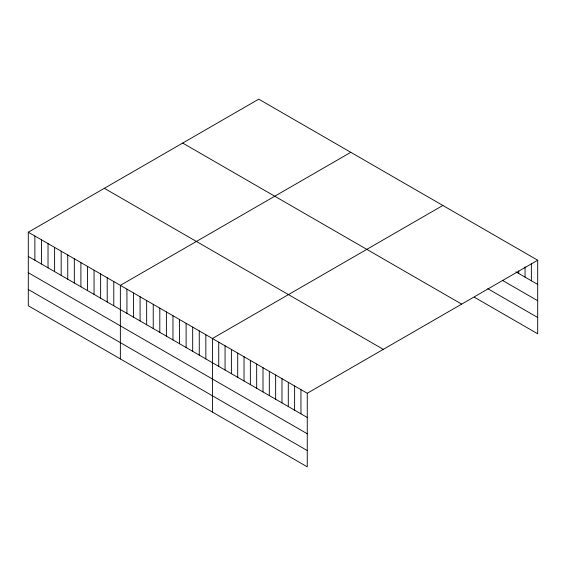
<?xml version="1.0" encoding="UTF-8"?>
<svg xmlns="http://www.w3.org/2000/svg" width="566" height="566" viewBox="0 0 566 566"><rect width="100%" height="100%" fill="white"/><g stroke="black" fill="none" stroke-linecap="round" stroke-linejoin="round"><path stroke-width="0.85" d="M28.3 232.209L307.26 393.264L307.26 466.837L28.3 305.774L28.3 232.209L258.74 99.163L537.7 260.226L537.7 333.791L474.471 297.284M350.793 152.318L120.36 285.356L120.36 358.922M442.853 205.465L212.413 338.503L212.413 412.076M307.26 393.264L537.7 260.226M515.923 271.864L537.7 284.436M502.573 280.446L537.7 300.723M487.814 288.71L537.7 317.505M182.691 143.071L461.658 304.126M104.342 188.301L383.309 349.364M28.3 256.419L307.26 417.482M28.3 272.706L307.26 433.768M28.3 289.488L307.26 450.55M531.375 263.494L531.375 280.786M525.057 266.763L525.057 277.135M518.732 270.895L518.732 273.484M300.942 389.613L300.942 413.831M294.617 385.962L294.617 410.18M288.292 382.312L288.292 406.53M281.974 378.661L281.974 402.879M275.649 375.01L275.649 399.228M269.324 371.36L269.324 395.577M262.999 367.709L262.999 391.927M256.681 364.058L256.681 388.276M250.356 360.408L250.356 384.625M244.031 356.757L244.031 380.975M237.706 353.106L237.706 377.324M231.388 349.455L231.388 373.673M225.063 345.805L225.063 370.023M218.738 342.154L218.738 366.372M205.84 334.711L205.84 358.922M199.267 330.912L199.267 355.13M192.688 327.12L192.688 351.33M186.115 323.32L186.115 347.538M179.535 319.521L179.535 343.739M172.963 315.729L172.963 339.94M166.39 311.93L166.39 336.147M159.81 308.137L159.81 332.348M153.237 304.338L153.237 328.556M146.658 300.539L146.658 324.757M140.085 296.747L140.085 320.957M133.512 292.947L133.512 317.165M126.933 289.155L126.933 313.366M113.78 281.557L113.78 305.774M107.207 277.764L107.207 301.982M100.628 273.965L100.628 298.183M94.055 270.173L94.055 294.384M87.482 266.374L87.482 290.591M80.903 262.582L80.903 286.792M74.33 258.782L74.33 283M67.75 254.983L67.75 279.201M61.178 251.191L61.178 275.401M54.605 247.392L54.605 271.609M48.025 243.599L48.025 267.81M41.452 239.8L41.452 264.018M34.873 236.001L34.873 260.219"/></g></svg>
